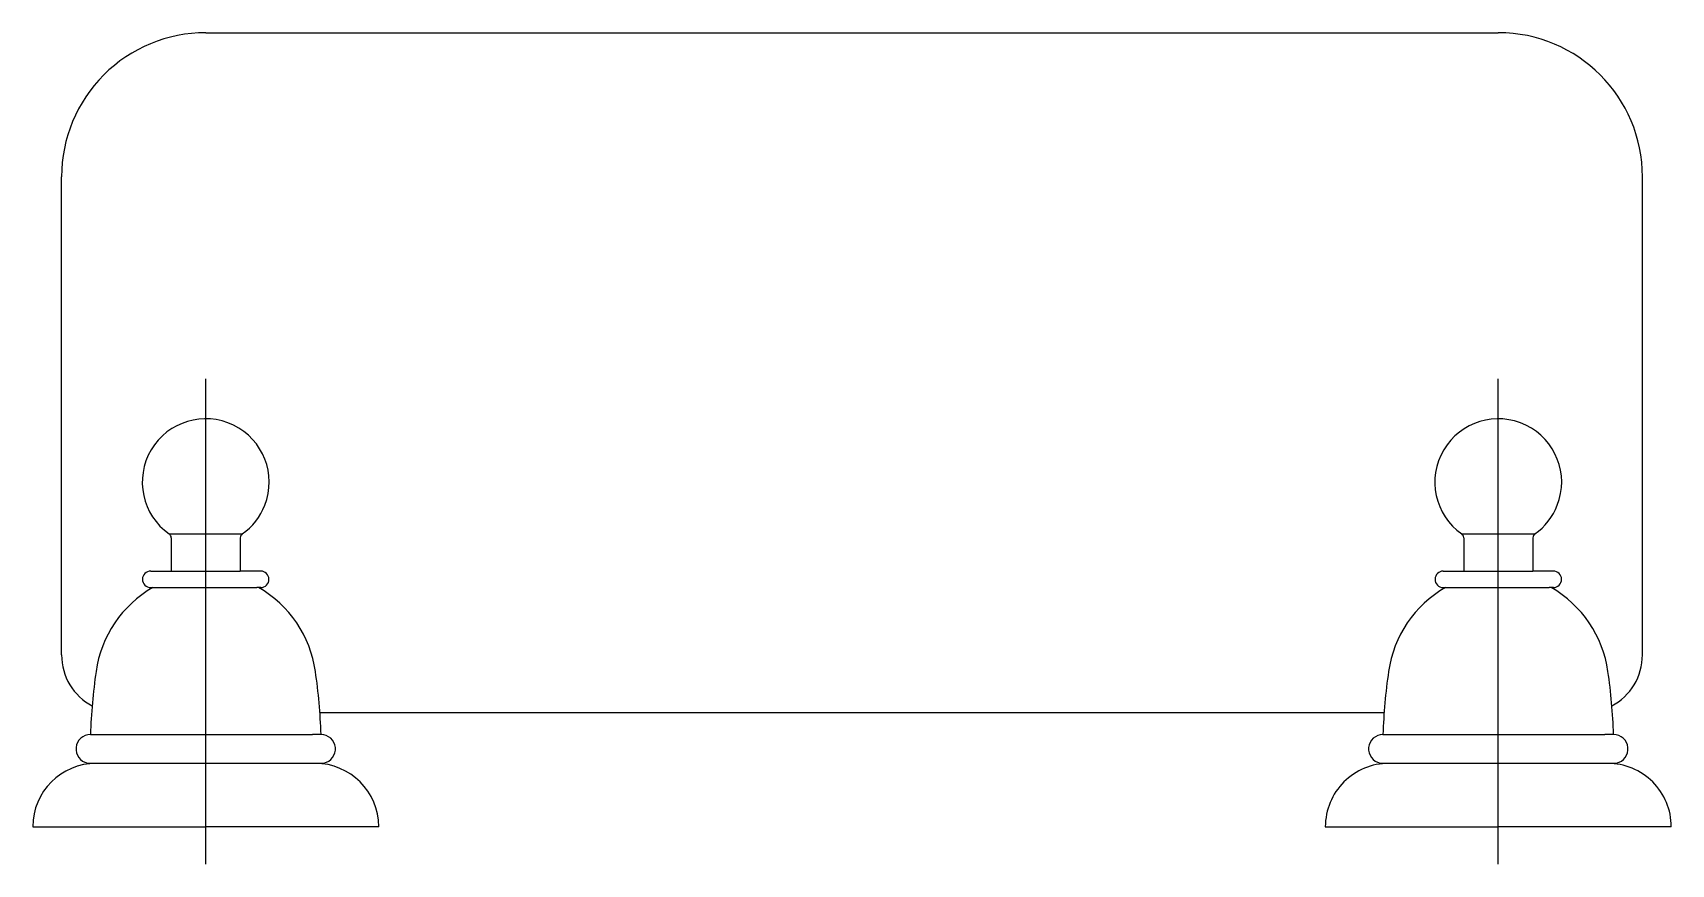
# Model space of a CAD drawing. Extents: x 149.443 to 149.727, y 0.013 to 0.157.
import ezdxf

# ---------------------------------------------------------------- set-up
doc = ezdxf.new("R2010")
doc.units = 0
doc.header["$LTSCALE"] = 0.2
doc.header["$MEASUREMENT"] = 0
doc.linetypes.add('AXES', pattern=[0.54, 0.3, -0.08, 0.08, -0.08])
doc.linetypes.add('CONTINU', pattern=[0])
doc.layers.get('0').update_dxf_attribs({"linetype": 'CONTINUOUS'})
doc.layers.add('DECA_EIXOS', color=5, linetype='AXES')

msp = doc.modelspace()

# ---------------------------------------------------------------- linework, layer by layer
at = {"linetype": 'CONTINU'}
for points in [[(149.47276, 0.15708, 0.414214), (149.44776, 0.13208)], [(149.72195, 0.13208, 0.414213), (149.69695, 0.15708)], [(149.48301, 0.07508, 2.053372), (149.46642, 0.07009)], [(149.70719, 0.07508, 2.05337), (149.69061, 0.07009)], [(149.4791, 0.07009, 0.147166), (149.48301, 0.07508)], [(149.70329, 0.07009, 0.147167), (149.70719, 0.07508)], [(149.46676, 0.06943, 0.244188), (149.46642, 0.07009)], [(149.4791, 0.07009, 0.243826), (149.47876, 0.06943)], [(149.69095, 0.06943, 0.243827), (149.69061, 0.07009)], [(149.70329, 0.07009, 0.243826), (149.70295, 0.06943)], [(149.46322, 0.06365, 0.995926), (149.46321, 0.06079)], [(149.48231, 0.06079, 0.995922), (149.4823, 0.06365)], [(149.68741, 0.06365, 0.995926), (149.68739, 0.06079)], [(149.7065, 0.06079, 0.995922), (149.70649, 0.06365)], [(149.4636, 0.06079, 0.231732), (149.45374, 0.04622)], [(149.49179, 0.04622, 0.231732), (149.48192, 0.06079)], [(149.68779, 0.06079, 0.231732), (149.67792, 0.04622)], [(149.71597, 0.04622, 0.231733), (149.70611, 0.06079)], [(149.44776, 0.04908, 0.277692), (149.45308, 0.04024)], [(149.71663, 0.04024, 0.277692), (149.72195, 0.04908)], [(149.45374, 0.04622, 0.027485), (149.45276, 0.03528)], [(149.49276, 0.03528, 0.027482), (149.49179, 0.04622)], [(149.67792, 0.04622, 0.027502), (149.67695, 0.03528)], [(149.71695, 0.03528, 0.02752), (149.71597, 0.04622)], [(149.45276, 0.03528, 0.904069), (149.45226, 0.03033)], [(149.49326, 0.03033, 0.90407), (149.49276, 0.03528)], [(149.67695, 0.03528, 0.904069), (149.67645, 0.03033)], [(149.71745, 0.03033, 0.90407), (149.71695, 0.03528)], [(149.45376, 0.03027, 0.414212), (149.44276, 0.01927)], [(149.50276, 0.01927, 0.414213), (149.49176, 0.03027)], [(149.67795, 0.03027, 0.414218), (149.66695, 0.01927)], [(149.72695, 0.01927, 0.414219), (149.71595, 0.03027)]]:
    msp.add_lwpolyline(points, format="xyb", dxfattribs=at)
for points in [[(149.47276, 0.15708), (149.69695, 0.15708)], [(149.44776, 0.04908), (149.44776, 0.13208)], [(149.72195, 0.04908), (149.72195, 0.13208)], [(149.46642, 0.07009), (149.4791, 0.07009)], [(149.46676, 0.06943), (149.46676, 0.06365)], [(149.47876, 0.06943), (149.47876, 0.06365)], [(149.69061, 0.07009), (149.70329, 0.07009)], [(149.69095, 0.06943), (149.69095, 0.06365)], [(149.70295, 0.06943), (149.70295, 0.06365)], [(149.46322, 0.06365), (149.47876, 0.06365)], [(149.4823, 0.06365), (149.47876, 0.06365)], [(149.68741, 0.06365), (149.70295, 0.06365)], [(149.70649, 0.06365), (149.70295, 0.06365)], [(149.46321, 0.06079), (149.46391, 0.06078)], [(149.46391, 0.06078), (149.48161, 0.06078)], [(149.48231, 0.06079), (149.48161, 0.06078)], [(149.68739, 0.06079), (149.6881, 0.06078)], [(149.6881, 0.06078), (149.7058, 0.06078)], [(149.7065, 0.06079), (149.7058, 0.06078)], [(149.49253, 0.03908), (149.67718, 0.03908)], [(149.45276, 0.03528), (149.49126, 0.03528)], [(149.49276, 0.03528), (149.49126, 0.03528)], [(149.67695, 0.03528), (149.71545, 0.03528)], [(149.71695, 0.03528), (149.71545, 0.03528)], [(149.45226, 0.03033), (149.49126, 0.03033)], [(149.49126, 0.03033), (149.49326, 0.03033)], [(149.67645, 0.03033), (149.71545, 0.03033)], [(149.71545, 0.03033), (149.71745, 0.03033)], [(149.44276, 0.01927), (149.47276, 0.01928)], [(149.50276, 0.01927), (149.47276, 0.01928)], [(149.66695, 0.01927), (149.69695, 0.01928)], [(149.72695, 0.01927), (149.69695, 0.01928)]]:
    msp.add_lwpolyline(points, dxfattribs=at)
at = {"layer": 'DECA_EIXOS'}
for points in [[(149.47276, 0.01276), (149.47276, 0.09703)], [(149.69695, 0.01276), (149.69695, 0.09703)]]:
    msp.add_lwpolyline(points, dxfattribs=at)

doc.saveas('drawing.dxf')
